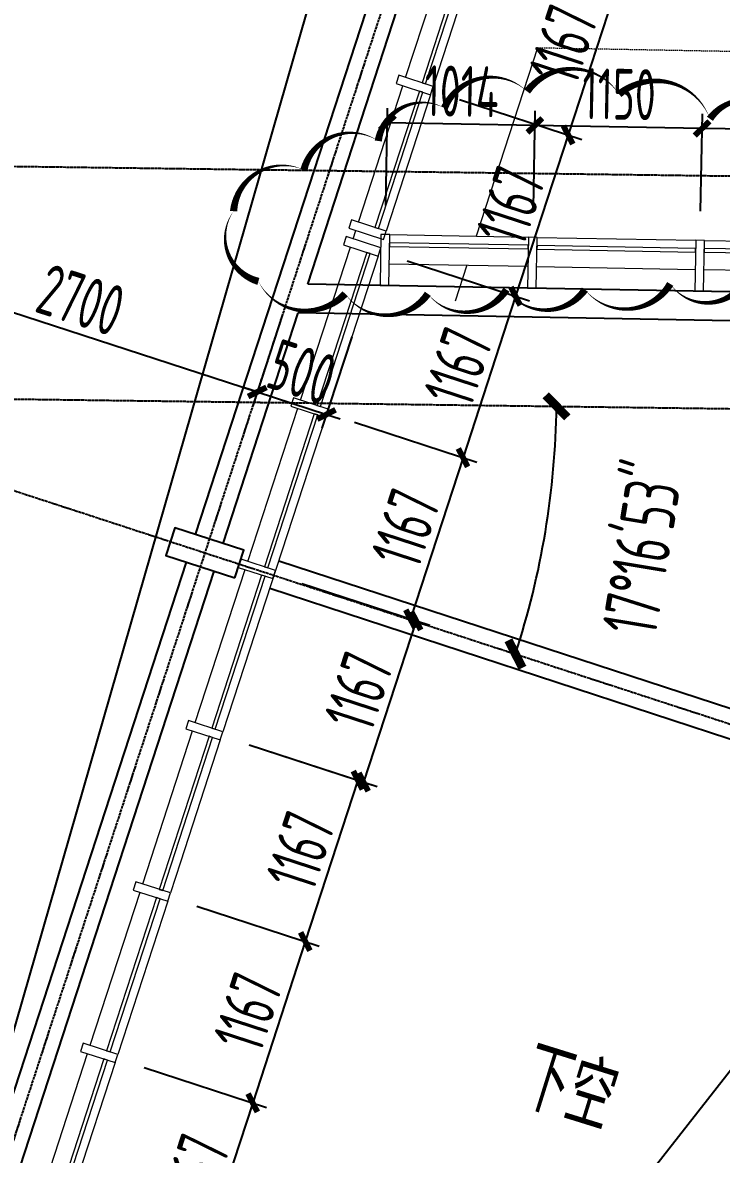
# Model space of a CAD drawing. Header units: millimetres. Extents: x 11515858 to 24947533, y -12764720 to -6305528.
# Drawn here: x 11861204 to 11866009, y -6355813 to -6348031 of the extents above; entities that cross this region are included whole.
import ezdxf
from ezdxf.enums import TextEntityAlignment as Align

# ---------------------------------------------------------------- set-up
doc = ezdxf.new("R2010")
doc.units = ezdxf.units.MM
doc.header["$LTSCALE"] = 10
for name, pattern in [('A2-RG-AXIS$0$CENTER', [2, 1.25, -0.25, 0.25, -0.25]), ('A2-RG-AXIS$0$DOTE', [2.4200000000000004, 2, -0.2, 0.02, -0.2]), ('A2-RI-F3$0$HIDDEN', [0.375, 0.25, -0.125]), ('A2-RI-F3$0$Overhead 1_16_', [2.5796875, 1.5875, -0.9921875])]:
    doc.linetypes.add(name, pattern=pattern)
for name, color, linetype in [('A2-RB-F3$0$A-DIMS-100', 1, 'Continuous'), ('A2-RG-AXIS$0$A-DIMS-100', 1, 'Continuous'), ('A2-RG-AXIS$0$A-GRID', 1, 'A2-RG-AXIS$0$CENTER'), ('A2-RI-F3$0$A-BEAM-PLAN-S', 2, 'Continuous'), ('A2-RI-F3$0$A-COLS-PLAN-C', 7, 'Continuous'), ('A2-RI-F3$0$A-SYMB-AREA', 4, 'Continuous'), ('A2-RI-F3$0$A-SYMB-NAME', 4, 'Continuous'), ('A2-RI-F3$0$A-SYMB-VOID', 35, 'Continuous')]:
    doc.layers.add(name, color=color, linetype=linetype)
for name, color, linetype, lineweight in [('A2-RI-F3$0$A-FLOR-OVHD', 8, 'A2-RI-F3$0$Overhead 1_16_', 5), ('A2-RI-F3$0$A-GENM', 6, 'Continuous', 9), ('A2-RI-F3$0$A-GLAZ', 140, 'Continuous', 5), ('A2-RI-F3$0$A-GLAZ-CWMG', 3, 'Continuous', 5)]:
    doc.layers.add(name, color=color, linetype=linetype, lineweight=lineweight)
doc.styles.add('A2-RB-F3$0$XD2008', font='hzs.shx', dxfattribs={"width": 0.7, "bigfont": 'hztxt.shx'})
doc.styles.add('A2-RG-AXIS$0$XD2008', font='hzs.shx', dxfattribs={"width": 0.7, "bigfont": 'hztxt.shx'})
doc.styles.add('A2-RI-F3$0$ECADI', font='hzs.shx', dxfattribs={"width": 0.7, "bigfont": 'hztxt.shx'})
doc.dimstyles.new('A2-RB-F3$0$XD100$0', dxfattribs={"dimscale": 100, "dimtxt": 3.5, "dimasz": 1, "dimexe": 1, "dimexo": 2, "dimgap": 0.5, "dimtad": 1, "dimdec": 0, "dimdsep": 46, "dimtxsty": 'A2-RB-F3$0$XD2008', "dimblk1": 'A2-RB-F3$0$_ArchTick', "dimblk2": 'A2-RB-F3$0$_ArchTick', "dimsah": 1, "dimcen": 2.5, "dimclrt": 4, "dimaunit": 1, "dimadec": 0, "dimazin": 0, "dimtfac": 1, "dimtdec": 0, "dimtix": 1, "dimtmove": 1, "dimatfit": 3, "dimfxl": 0, "dimtolj": 1, "dimtzin": 0, "dimarcsym": 0})
doc.dimstyles.new('A2-RG-AXIS$0$XD150', dxfattribs={"dimscale": 300, "dimtxt": 2.5, "dimasz": 1.5, "dimexe": 1, "dimexo": 2, "dimgap": 0.5, "dimtad": 1, "dimdec": 0, "dimdsep": 46, "dimtxsty": 'A2-RG-AXIS$0$XD2008', "dimcen": 2.5, "dimclrt": 4, "dimaunit": 1, "dimadec": 3, "dimazin": 0, "dimtfac": 1, "dimtdec": 0, "dimtmove": 2, "dimatfit": 3, "dimfxl": 0, "dimtolj": 1, "dimtzin": 0, "dimarcsym": 0})

# ---------------------------------------------------------------- blocks, each defined once
blk = doc.blocks.new('A2-RG-AXIS$0$_ArchTick')
at = {"color": 0, "linetype": 'ByBlock', "const_width": 0.4}
blk.add_lwpolyline([(-0.5, -0.5), (0.5, 0.5)], dxfattribs=at)
blk = doc.blocks.new('*D570')
at = {"layer": 'A2-RG-AXIS$0$A-DIMS-100', "color": 0, "lineweight": -2, "ltscale": 3, "transparency": 16777216}
blk.add_arc((11859128.7327663, -6350592.05443198), 5746.740531579062, 341.9470404933478, 359.228553700333, dxfattribs=at)
at = {"layer": 'Defpoints', "color": 0, "ltscale": 3, "transparency": 16777216}
for p in [(11834459.42301469, -6342551.292638551), (11835566.99318758, -6350274.793449771), (11872705.48127219, -6350774.866594547), (11864743.72133208, -6351815.545397793), (11872420.11414498, -6354924.272586754)]:
    blk.add_point(p, dxfattribs=at)
at = {"layer": 'A2-RG-AXIS$0$A-DIMS-100', "color": 0, "lineweight": -2, "ltscale": 3, "transparency": 16777216, "xscale": 150, "yscale": 150, "zscale": 150}
for p, rotation in [((11864874.95240171, -6350669.427805854), 89.22855370033292), ((11864592.5640209, -6352372.945994822), 251.9470404933478)]:
    blk.add_blockref('A2-RG-AXIS$0$_ArchTick', p, dxfattribs=dict(at, rotation=rotation))
at = {"layer": 'A2-RG-AXIS$0$A-DIMS-100', "color": 4, "ltscale": 3, "transparency": 16777216, "insert": (11865468.54927567, -6351642.991563324), "char_height": 375, "attachment_point": 5, "rotation": 80.58779709683913, "style": 'A2-RG-AXIS$0$XD2008'}
blk.add_mtext('\\A1;17°16\'53"', dxfattribs=at)
blk = doc.blocks.new('A2-RB-F3$0$_ArchTick')
at = {"color": 0, "linetype": 'ByBlock', "const_width": 0.4}
blk.add_lwpolyline([(-0.5, -0.5), (0.5, 0.5)], dxfattribs=at)
blk = doc.blocks.new('*D776')
at = {"layer": 'A2-RB-F3$0$A-DIMS-100', "color": 0, "lineweight": -2, "transparency": 16777216}
for p, q in [((11864569.99575409, -6347450.956840534), (11865411.61284904, -6347725.27511899)), ((11865316.53580102, -6347694.285524921), (11864954.985548, -6348803.533057912)), ((11864208.44550106, -6348560.204373524), (11865050.06259601, -6348834.52265198))]:
    blk.add_line(p, q, dxfattribs=at)
at = {"layer": 'Defpoints', "color": 0, "transparency": 16777216}
for p in [(11864379.84165806, -6347388.977652399), (11864018.29140503, -6348498.225185389), (11864954.985548, -6348803.533057912)]:
    blk.add_point(p, dxfattribs=at)
at = {"layer": 'A2-RB-F3$0$A-DIMS-100', "color": 0, "lineweight": -2, "transparency": 16777216, "xscale": 100, "yscale": 100, "zscale": 100}
for p, rotation in [((11865316.53580102, -6347694.285524921), 71.94704049336718), ((11864954.985548, -6348803.533057912), 251.9470404933672)]:
    blk.add_blockref('A2-RB-F3$0$_ArchTick', p, dxfattribs=dict(at, rotation=rotation))
at = {"layer": 'A2-RB-F3$0$A-DIMS-100', "color": 4, "transparency": 16777216, "insert": (11864921.83731647, -6348179.182704765), "char_height": 350, "attachment_point": 5, "rotation": 71.94704049336718, "style": 'A2-RB-F3$0$XD2008'}
blk.add_mtext('\\A1;1167', dxfattribs=at)
blk = doc.blocks.new('*D777')
at = {"layer": 'A2-RB-F3$0$A-DIMS-100', "color": 0, "lineweight": -2, "transparency": 16777216}
for p, q in [((11864208.44550107, -6348560.204373526), (11865050.0625965, -6348834.52265214)), ((11864954.98554849, -6348803.533058073), (11864593.43668375, -6349912.776331739)), ((11863846.89663633, -6349669.447647192), (11864688.51373177, -6349943.765925806))]:
    blk.add_line(p, q, dxfattribs=at)
at = {"layer": 'Defpoints', "color": 0, "transparency": 16777216}
for p in [(11864018.29140504, -6348498.225185392), (11863656.7425403, -6349607.468459058), (11864593.43668375, -6349912.776331739)]:
    blk.add_point(p, dxfattribs=at)
at = {"layer": 'A2-RB-F3$0$A-DIMS-100', "color": 0, "lineweight": -2, "transparency": 16777216, "xscale": 100, "yscale": 100, "zscale": 100}
for p, rotation in [((11864954.98554849, -6348803.533058073), 71.94704049338493), ((11864593.43668375, -6349912.776331739), 251.9470404933849)]:
    blk.add_blockref('A2-RB-F3$0$_ArchTick', p, dxfattribs=dict(at, rotation=rotation))
at = {"layer": 'A2-RB-F3$0$A-DIMS-100', "color": 4, "transparency": 16777216, "insert": (11864560.28775808, -6349288.428108256), "char_height": 350, "attachment_point": 5, "rotation": 71.9470404933849, "style": 'A2-RB-F3$0$XD2008'}
blk.add_mtext('\\A1;1167', dxfattribs=at)
blk = doc.blocks.new('*D778')
at = {"layer": 'A2-RB-F3$0$A-DIMS-100', "color": 0, "lineweight": -2, "transparency": 16777216}
for p, q in [((11863846.89663633, -6349669.447647191), (11864688.51373172, -6349943.765925791)), ((11864593.4366837, -6349912.776331723), (11864231.88005347, -6351022.04343017)), ((11863485.3400061, -6350778.714745637), (11864326.95710148, -6351053.033024237))]:
    blk.add_line(p, q, dxfattribs=at)
at = {"layer": 'Defpoints', "color": 0, "transparency": 16777216}
for p in [(11863656.7425403, -6349607.468459056), (11863295.18591006, -6350716.735557502), (11864231.88005347, -6351022.04343017)]:
    blk.add_point(p, dxfattribs=at)
at = {"layer": 'A2-RB-F3$0$A-DIMS-100', "color": 0, "lineweight": -2, "transparency": 16777216, "xscale": 100, "yscale": 100, "zscale": 100}
for p, rotation in [((11864593.4366837, -6349912.776331723), 71.94704049329572), ((11864231.88005347, -6351022.04343017), 251.9470404932957)]:
    blk.add_blockref('A2-RB-F3$0$_ArchTick', p, dxfattribs=dict(at, rotation=rotation))
at = {"layer": 'A2-RB-F3$0$A-DIMS-100', "color": 4, "transparency": 16777216, "insert": (11864198.73501055, -6350397.683294294), "char_height": 350, "attachment_point": 5, "rotation": 71.94704049329569, "style": 'A2-RB-F3$0$XD2008'}
blk.add_mtext('\\A1;1167', dxfattribs=at)
blk = doc.blocks.new('*D779')
at = {"layer": 'A2-RB-F3$0$A-DIMS-100', "color": 0, "lineweight": -2, "transparency": 16777216}
for p, q in [((11863485.3400061, -6350778.714745637), (11864326.95710111, -6351053.033024115)), ((11864231.88005309, -6351022.043430047), (11863870.32481115, -6352131.306269169)), ((11863123.78476416, -6351887.977584758), (11863965.40185917, -6352162.295863235))]:
    blk.add_line(p, q, dxfattribs=at)
at = {"layer": 'Defpoints', "color": 0, "transparency": 16777216}
for p in [(11863295.18591006, -6350716.735557502), (11862933.63066812, -6351825.998396623), (11863870.32481115, -6352131.306269169)]:
    blk.add_point(p, dxfattribs=at)
at = {"layer": 'A2-RB-F3$0$A-DIMS-100', "color": 0, "lineweight": -2, "transparency": 16777216, "xscale": 100, "yscale": 100, "zscale": 100}
for p, rotation in [((11864231.88005309, -6351022.043430047), 71.94704049331338), ((11863870.32481115, -6352131.306269169), 251.9470404933134)]:
    blk.add_blockref('A2-RB-F3$0$_ArchTick', p, dxfattribs=dict(at, rotation=rotation))
at = {"layer": 'A2-RB-F3$0$A-DIMS-100', "color": 4, "transparency": 16777216, "insert": (11863837.17907409, -6351506.948262956), "char_height": 350, "attachment_point": 5, "rotation": 71.94704049331335, "style": 'A2-RB-F3$0$XD2008'}
blk.add_mtext('\\A1;1167', dxfattribs=at)
blk = doc.blocks.new('*D780')
at = {"layer": 'A2-RB-F3$0$A-DIMS-100', "color": 0, "lineweight": -2, "transparency": 16777216}
for p, q in [((11863123.78476416, -6351887.977584761), (11864004.23515622, -6352174.953262016)), ((11863909.1581082, -6352143.96366795), (11863547.60924346, -6353253.206941616)), ((11862762.23589943, -6352997.220858427), (11863642.68629148, -6353284.196535682))]:
    blk.add_line(p, q, dxfattribs=at)
at = {"layer": 'Defpoints', "color": 0, "transparency": 16777216}
for p in [(11862933.63066813, -6351825.998396626), (11862572.0818034, -6352935.241670293), (11863547.60924346, -6353253.206941616)]:
    blk.add_point(p, dxfattribs=at)
at = {"layer": 'A2-RB-F3$0$A-DIMS-100', "color": 0, "lineweight": -2, "transparency": 16777216, "xscale": 100, "yscale": 100, "zscale": 100}
for p, rotation in [((11863909.1581082, -6352143.96366795), 71.94704049338493), ((11863547.60924346, -6353253.206941616), 251.9470404933849)]:
    blk.add_blockref('A2-RB-F3$0$_ArchTick', p, dxfattribs=dict(at, rotation=rotation))
at = {"layer": 'A2-RB-F3$0$A-DIMS-100', "color": 4, "transparency": 16777216, "insert": (11863514.46031779, -6352628.858718133), "char_height": 350, "attachment_point": 5, "rotation": 71.9470404933849, "style": 'A2-RB-F3$0$XD2008'}
blk.add_mtext('\\A1;1167', dxfattribs=at)
blk = doc.blocks.new('*D781')
at = {"layer": 'A2-RB-F3$0$A-DIMS-100', "color": 0, "lineweight": -2, "transparency": 16777216}
for p, q in [((11862762.23589942, -6352997.220858426), (11863603.85299484, -6353271.539137036)), ((11863508.77594682, -6353240.549542967), (11863147.22708209, -6354349.792816633)), ((11862400.68703469, -6354106.464132091), (11863242.3041301, -6354380.7824107))]:
    blk.add_line(p, q, dxfattribs=at)
at = {"layer": 'Defpoints', "color": 0, "transparency": 16777216}
for p in [(11862572.08180339, -6352935.241670291), (11862210.53293865, -6354044.484943956), (11863147.22708209, -6354349.792816633)]:
    blk.add_point(p, dxfattribs=at)
at = {"layer": 'A2-RB-F3$0$A-DIMS-100', "color": 0, "lineweight": -2, "transparency": 16777216, "xscale": 100, "yscale": 100, "zscale": 100}
for p, rotation in [((11863508.77594682, -6353240.549542967), 71.94704049328381), ((11863147.22708209, -6354349.792816633), 251.9470404932838)]:
    blk.add_blockref('A2-RB-F3$0$_ArchTick', p, dxfattribs=dict(at, rotation=rotation))
at = {"layer": 'A2-RB-F3$0$A-DIMS-100', "color": 4, "transparency": 16777216, "insert": (11863114.07815642, -6353725.444593146), "char_height": 350, "attachment_point": 5, "rotation": 71.94704049328378, "style": 'A2-RB-F3$0$XD2008'}
blk.add_mtext('\\A1;1167', dxfattribs=at)
blk = doc.blocks.new('*D782')
at = {"layer": 'A2-RB-F3$0$A-DIMS-100', "color": 0, "lineweight": -2, "transparency": 16777216}
for p, q in [((11862400.68703469, -6354106.464132091), (11863242.30413013, -6354380.782410706)), ((11863147.22708211, -6354349.792816639), (11862785.67821738, -6355459.036090305)), ((11862039.13816996, -6355215.707405758), (11862880.75526539, -6355490.025684373))]:
    blk.add_line(p, q, dxfattribs=at)
at = {"layer": 'Defpoints', "color": 0, "transparency": 16777216}
for p in [(11862210.53293866, -6354044.484943956), (11861848.98407392, -6355153.728217623), (11862785.67821738, -6355459.036090305)]:
    blk.add_point(p, dxfattribs=at)
at = {"layer": 'A2-RB-F3$0$A-DIMS-100', "color": 0, "lineweight": -2, "transparency": 16777216, "xscale": 100, "yscale": 100, "zscale": 100}
for p, rotation in [((11863147.22708211, -6354349.792816639), 71.94704049338493), ((11862785.67821738, -6355459.036090305), 251.9470404933849)]:
    blk.add_blockref('A2-RB-F3$0$_ArchTick', p, dxfattribs=dict(at, rotation=rotation))
at = {"layer": 'A2-RB-F3$0$A-DIMS-100', "color": 4, "transparency": 16777216, "insert": (11862752.5292917, -6354834.687866822), "char_height": 350, "attachment_point": 5, "rotation": 71.9470404933849, "style": 'A2-RB-F3$0$XD2008'}
blk.add_mtext('\\A1;1167', dxfattribs=at)
blk = doc.blocks.new('*D783')
at = {"layer": 'A2-RB-F3$0$A-DIMS-100', "color": 0, "lineweight": -2, "transparency": 16777216}
for p, q in [((11862039.13816995, -6355215.707405757), (11862880.75526538, -6355490.02568437)), ((11862785.67821737, -6355459.036090301), (11862424.12935263, -6356568.279363967)), ((11861677.58930522, -6356324.950679423), (11862519.20640065, -6356599.268958035))]:
    blk.add_line(p, q, dxfattribs=at)
at = {"layer": 'Defpoints', "color": 0, "transparency": 16777216}
for p in [(11861848.98407392, -6355153.728217622), (11861487.43520919, -6356262.971491288), (11862424.12935263, -6356568.279363967)]:
    blk.add_point(p, dxfattribs=at)
at = {"layer": 'A2-RB-F3$0$A-DIMS-100', "color": 0, "lineweight": -2, "transparency": 16777216, "xscale": 100, "yscale": 100, "zscale": 100}
for p, rotation in [((11862785.67821737, -6355459.036090301), 71.94704049337078), ((11862424.12935263, -6356568.279363967), 251.9470404933707)]:
    blk.add_blockref('A2-RB-F3$0$_ArchTick', p, dxfattribs=dict(at, rotation=rotation))
at = {"layer": 'A2-RB-F3$0$A-DIMS-100', "color": 4, "transparency": 16777216, "insert": (11862390.98042696, -6355943.931140484), "char_height": 350, "attachment_point": 5, "rotation": 71.94704049337075, "style": 'A2-RB-F3$0$XD2008'}
blk.add_mtext('\\A1;1167', dxfattribs=at)
blk = doc.blocks.new('*D846')
at = {"layer": 'A2-RB-F3$0$A-DIMS-100', "color": 0, "lineweight": -2, "transparency": 16777216}
for p, q in [((11865865.56105909, -6349328.124103719), (11865877.84740488, -6348658.687855296)), ((11867015.36742351, -6349349.22681307), (11867027.65376929, -6348679.790564647)), ((11867025.81875109, -6348779.773726771), (11865876.01238667, -6348758.67101742))]:
    blk.add_line(p, q, dxfattribs=at)
at = {"layer": 'Defpoints', "color": 0, "transparency": 16777216}
for p in [(11865876.01238667, -6348758.67101742), (11865861.89102268, -6349528.090427966), (11867011.6973871, -6349549.193137317)]:
    blk.add_point(p, dxfattribs=at)
at = {"layer": 'A2-RB-F3$0$A-DIMS-100', "color": 0, "lineweight": -2, "transparency": 16777216, "xscale": 100, "yscale": 100, "zscale": 100}
for p, rotation in [((11865876.01238667, -6348758.67101742), 178.9485530011098), ((11867025.81875109, -6348779.773726771), 358.9485530011099)]:
    blk.add_blockref('A2-RB-F3$0$_ArchTick', p, dxfattribs=dict(at, rotation=rotation))
at = {"layer": 'A2-RB-F3$0$A-DIMS-100', "color": 4, "transparency": 16777216, "insert": (11866455.04435984, -6348544.260257318), "char_height": 350, "attachment_point": 5, "rotation": 358.9485530011099, "style": 'A2-RB-F3$0$XD2008'}
blk.add_mtext('\\A1;1150', dxfattribs=at)
blk = doc.blocks.new('*D847')
at = {"layer": 'A2-RB-F3$0$A-DIMS-100', "color": 0, "lineweight": -2, "transparency": 16777216}
for p, q in [((11864715.75469468, -6349307.021394368), (11864728.04104046, -6348637.585145834)), ((11865865.56105909, -6349328.124103719), (11865877.84740488, -6348658.687855185)), ((11865876.01238667, -6348758.671017309), (11864726.20602226, -6348737.568307958))]:
    blk.add_line(p, q, dxfattribs=at)
at = {"layer": 'Defpoints', "color": 0, "transparency": 16777216}
for p in [(11864726.20602226, -6348737.568307958), (11864712.08465827, -6349506.987718615), (11865861.89102268, -6349528.090427966)]:
    blk.add_point(p, dxfattribs=at)
at = {"layer": 'A2-RB-F3$0$A-DIMS-100', "color": 0, "lineweight": -2, "transparency": 16777216, "xscale": 100, "yscale": 100, "zscale": 100}
for p, rotation in [((11864726.20602226, -6348737.568307958), 178.9485530011098), ((11865876.01238667, -6348758.671017309), 358.9485530011099)]:
    blk.add_blockref('A2-RB-F3$0$_ArchTick', p, dxfattribs=dict(at, rotation=rotation))
at = {"layer": 'A2-RB-F3$0$A-DIMS-100', "color": 4, "transparency": 16777216, "insert": (11865305.23799543, -6348523.157547856), "char_height": 350, "attachment_point": 5, "rotation": 358.9485530011099, "style": 'A2-RB-F3$0$XD2008'}
blk.add_mtext('\\A1;1150', dxfattribs=at)
blk = doc.blocks.new('*D848')
at = {"layer": 'A2-RB-F3$0$A-DIMS-100', "color": 0, "lineweight": -2, "transparency": 16777216}
for p, q in [((11863701.48768961, -6349288.40627579), (11863713.7740354, -6348618.97002737)), ((11864715.75469468, -6349307.021394371), (11864728.04104047, -6348637.58514595)), ((11864726.20602226, -6348737.568308074), (11863711.93901719, -6348718.953189494))]:
    blk.add_line(p, q, dxfattribs=at)
at = {"layer": 'Defpoints', "color": 0, "transparency": 16777216}
for p in [(11863711.93901719, -6348718.953189494), (11863697.8176532, -6349488.372600038), (11864712.08465827, -6349506.987718618)]:
    blk.add_point(p, dxfattribs=at)
at = {"layer": 'A2-RB-F3$0$A-DIMS-100', "color": 0, "lineweight": -2, "transparency": 16777216, "xscale": 100, "yscale": 100, "zscale": 100}
for p, rotation in [((11863711.93901719, -6348718.953189494), 178.9485530008584), ((11864726.20602226, -6348737.568308074), 358.9485530008584)]:
    blk.add_blockref('A2-RB-F3$0$_ArchTick', p, dxfattribs=dict(at, rotation=rotation))
at = {"layer": 'A2-RB-F3$0$A-DIMS-100', "color": 4, "transparency": 16777216, "insert": (11864223.20131069, -6348503.298634006), "char_height": 350, "attachment_point": 5, "rotation": 358.94855300085834, "style": 'A2-RB-F3$0$XD2008'}
blk.add_mtext('\\A1;1014', dxfattribs=at)
blk = doc.blocks.new('*D658')
at = {"layer": 'A2-RB-F3$0$A-DIMS-100', "color": 0, "lineweight": -2, "transparency": 16777216}
for p, q in [((11860424.024567, -6349200.373685066), (11860219.15939686, -6349828.904521449)), ((11860250.14907742, -6349733.827501625), (11862817.23525061, -6350570.551040396)), ((11862991.11074019, -6350037.097223838), (11862786.24557004, -6350665.628060221))]:
    blk.add_line(p, q, dxfattribs=at)
at = {"layer": 'Defpoints', "color": 0, "transparency": 16777216}
for p in [(11860486.00392813, -6349010.219645418), (11863053.09010131, -6349846.943184189), (11862817.23525061, -6350570.551040396)]:
    blk.add_point(p, dxfattribs=at)
at = {"layer": 'A2-RB-F3$0$A-DIMS-100', "color": 0, "lineweight": -2, "transparency": 16777216, "xscale": 100, "yscale": 100, "zscale": 100}
for p, rotation in [((11860250.14907742, -6349733.827501625), 161.9469883693022), ((11862817.23525061, -6350570.551040396), 341.9469883693022)]:
    blk.add_blockref('A2-RB-F3$0$_ArchTick', p, dxfattribs=dict(at, rotation=rotation))
at = {"layer": 'A2-RB-F3$0$A-DIMS-100', "color": 4, "transparency": 16777216, "insert": (11861603.41894528, -6349938.265976407), "char_height": 350, "attachment_point": 5, "rotation": 341.94698836930223, "style": 'A2-RB-F3$0$XD2008'}
blk.add_mtext('\\A1;2700', dxfattribs=at)
blk = doc.blocks.new('*D987')
at = {"layer": 'A2-RB-F3$0$A-DIMS-100', "color": 0, "lineweight": -2, "transparency": 16777216}
for p, q in [((11862991.11091318, -6350037.097280223), (11862786.24631483, -6350665.628302975)), ((11863466.41077397, -6350192.017421871), (11863261.54617562, -6350820.548444623)), ((11862817.2359089, -6350570.551254958), (11862722.15886088, -6350539.56166089)), ((11862817.2359089, -6350570.551254958), (11863292.53576969, -6350725.471396606)), ((11863292.53576969, -6350725.471396606), (11863387.6128177, -6350756.460990675))]:
    blk.add_line(p, q, dxfattribs=at)
at = {"layer": 'Defpoints', "color": 0, "transparency": 16777216}
for p in [(11863053.09010131, -6349846.943184189), (11863528.38996211, -6350001.863325838), (11863292.53576969, -6350725.471396606)]:
    blk.add_point(p, dxfattribs=at)
at = {"layer": 'A2-RB-F3$0$A-DIMS-100', "color": 0, "lineweight": -2, "transparency": 16777216, "xscale": 100, "yscale": 100, "zscale": 100}
for p, rotation in [((11862817.2359089, -6350570.551254958), 341.9470404932117), ((11863292.53576969, -6350725.471396606), 161.9470404932117)]:
    blk.add_blockref('A2-RB-F3$0$_ArchTick', p, dxfattribs=dict(at, rotation=rotation))
at = {"layer": 'A2-RB-F3$0$A-DIMS-100', "color": 4, "transparency": 16777216, "insert": (11863124.61242595, -6350434.087967745), "char_height": 350, "attachment_point": 5, "rotation": 341.9470404932117, "style": 'A2-RB-F3$0$XD2008'}
blk.add_mtext('\\A1;500', dxfattribs=at)
blk = doc.blocks.new('A2-RI-F3$0$System Panel - Glazed - Frit-5394097-Documents - Level 3')
at = {"layer": 'A2-RI-F3$0$A-GLAZ', "lineweight": 13}
for p, q in [((553.3494319936295, 44.44999999999423), (-553.3494319936251, 44.44999999999423)), ((-553.3494319936251, 44.44999999999423), (-553.3494319936251, 19.05)), ((-553.3494319936251, 19.05), (553.3494319936295, 19.05)), ((553.3494319936295, 19.05), (553.3494319936295, 44.44999999999423))]:
    blk.add_line(p, q, dxfattribs=at)
blk = doc.blocks.new('A2-RI-F3$0$System Panel - Glazed-5010947-Documents - Level 3')
at = {"layer": 'A2-RI-F3$0$A-GLAZ', "lineweight": 13}
for p, q in [((544.9999999999974, -19.04999999999134), (-544.9999999999974, -19.04999999999134)), ((-544.9999999999974, -19.04999999999134), (-545.0000000000147, -44.44999999998556)), ((-545.0000000000147, -44.44999999998556), (544.9999999999974, -44.44999999998556)), ((544.9999999999974, -44.44999999998556), (544.9999999999974, -19.04999999999134))]:
    blk.add_line(p, q, dxfattribs=at)
blk = doc.blocks.new('A2-RI-F3$0$Rectangular Mullion - 60mm x 200mm-5010902-Documents - Level 3')
at = {"layer": 'A2-RI-F3$0$A-GLAZ-CWMG'}
for p, q in [((93387.79662308579, -34783.0419083263), (94430.15876292682, -34464.32389906735)), ((93446.27699175717, -34974.30101655402), (94488.6391315982, -34655.58300729506))]:
    blk.add_line(p, q, dxfattribs=at)
blk = doc.blocks.new('A2-RI-F3$0$System Panel - Glazed-5010964-Documents - Level 3')
at = {"layer": 'A2-RI-F3$0$A-GLAZ', "lineweight": 13}
for p, q in [((477.2189074262479, -19.05), (-477.2189074262566, -19.05)), ((-477.2189074262566, -19.05), (-477.2189074262653, -44.44999999999423)), ((-477.2189074262653, -44.44999999999423), (477.2189074262566, -44.44999999999423)), ((477.2189074262566, -44.44999999999423), (477.2189074262479, -19.05))]:
    blk.add_line(p, q, dxfattribs=at)
blk = doc.blocks.new('A2-RI-F3$0$Rectangular Mullion - 60mm x 200mm-5010958-Documents - Level 3')
at = {"layer": 'A2-RI-F3$0$A-GLAZ-CWMG'}
for p, q in [((91317.95439167057, -35415.92751522044), (92230.6790183081, -35136.84813878807)), ((91376.43476034196, -35607.18662344815), (92289.15938697945, -35328.1072470158))]:
    blk.add_line(p, q, dxfattribs=at)
blk = doc.blocks.new('A2-RI-F3$0$System Panel - Glazed - Frit-5347630-Documents - Level 3')
at = {"layer": 'A2-RI-F3$0$A-GLAZ', "lineweight": 13}
for p, q in [((553.3413826634792, 44.44999999999423), (-553.3413826634749, 44.44999999999423)), ((-553.3413826634749, 44.44999999999423), (-553.3413826634749, 19.05)), ((-553.3413826634749, 19.05), (553.3413826634792, 19.05)), ((553.3413826634792, 19.05), (553.3413826634792, 44.44999999999423))]:
    blk.add_line(p, q, dxfattribs=at)
blk = doc.blocks.new('A2-RI-F3$0$System Panel - Glazed - Frit-5347631-Documents - Level 3')
at = {"layer": 'A2-RI-F3$0$A-GLAZ', "lineweight": 13}
for p, q in [((553.3494319936295, 44.44999999999423), (-553.3494319936208, 44.44999999999423)), ((-553.3494319936208, 44.44999999999423), (-553.3494319936208, 19.04999999998267)), ((-553.3494319936208, 19.04999999998267), (553.3494319936295, 19.04999999998267)), ((553.3494319936295, 19.04999999998267), (553.3494319936295, 44.44999999999423))]:
    blk.add_line(p, q, dxfattribs=at)
blk = doc.blocks.new('A2-RI-F3$0$System Panel - Glazed - Frit-5347634-Documents - Level 3')
at = {"layer": 'A2-RI-F3$0$A-GLAZ', "lineweight": 13}
for p, q in [((553.3494319936295, 44.44999999999423), (-553.3494319936208, 44.44999999999423)), ((-553.3494319936208, 44.44999999999423), (-553.3494319936208, 19.05)), ((-553.3494319936208, 19.05), (553.3494319936295, 19.05)), ((553.3494319936295, 19.05), (553.3494319936295, 44.44999999999423))]:
    blk.add_line(p, q, dxfattribs=at)
blk = doc.blocks.new('A2-RI-F3$0$System Panel - Glazed - Frit-5347637-Documents - Level 3')
at = {"layer": 'A2-RI-F3$0$A-GLAZ', "lineweight": 13}
for p, q in [((553.5000000000041, 44.44999999999423), (-553.5000000000041, 44.44999999999423)), ((-553.5000000000041, 44.44999999999423), (-553.5000000000041, 19.05)), ((-553.5000000000041, 19.05), (553.5000000000041, 19.05)), ((553.5000000000041, 19.05), (553.5000000000041, 44.44999999999423))]:
    blk.add_line(p, q, dxfattribs=at)
blk = doc.blocks.new('A2-RI-F3$0$System Panel - Glazed - Frit-5394106-Documents - Level 3')
at = {"layer": 'A2-RI-F3$0$A-GLAZ', "lineweight": 13}
for p, q in [((553.6961780729599, 44.44999999999423), (-553.6961780729513, 44.44999999999423)), ((-553.6961780729513, 44.44999999999423), (-553.6961780729513, 19.04999999998267)), ((-553.6961780729513, 19.04999999998267), (553.6961780729599, 19.04999999998267)), ((553.6961780729599, 19.04999999998267), (553.6961780729599, 44.44999999999423))]:
    blk.add_line(p, q, dxfattribs=at)
blk = doc.blocks.new('A2-RI-F3$0$Rectangular Mullion - 60mm x 200mm-4987981-Documents - Level 3')
at = {"layer": 'A2-RI-F3$0$A-GLAZ-CWMG'}
blk.add_line((91286.98916651917, -41414.43320631923), (91286.98916651917, -42299.82556246515), dxfattribs=at)
blk = doc.blocks.new('A2-RI-F3$0$Rectangular Mullion - 60mm x 200mm-V14-Documents - Level 3')
at = {"layer": 'A2-RI-F3$0$A-GLAZ-CWMG', "lineweight": 20}
for p, q in [((-29.99999999906868, -99.99999999813735), (-29.99974466720596, 149.8925607036799)), ((-29.99974466720596, 149.8925607036799), (30.00025533279404, 149.8925607018173)), ((30.00025533279404, 149.8925607018173), (30.00000000093132, -100)), ((30.00000000093132, -100), (-29.99999999906868, -99.99999999813735))]:
    blk.add_line(p, q, dxfattribs=at)
blk = doc.blocks.new('A2-RI-F3$0$System Panel - Glazed - Frit-5347643-Documents - Level 3')
at = {"layer": 'A2-RI-F3$0$A-GLAZ', "lineweight": 13}
for p, q in [((493.3413826634755, 44.45000000002888), (-493.3413826634755, 44.45000000002888)), ((-493.3413826634755, 44.45000000002888), (-493.3413826634755, 19.05000000001733)), ((-493.3413826634755, 19.05000000001733), (493.3413826634755, 19.05000000001733)), ((493.3413826634755, 19.05000000001733), (493.3413826634755, 44.45000000002888))]:
    blk.add_line(p, q, dxfattribs=at)
blk = doc.blocks.new('A2-RI-F3$0$System Panel - Glazed-5010966-Documents - Level 3')
at = {"layer": 'A2-RI-F3$0$A-GLAZ', "lineweight": 13}
for p, q in [((545.000000000006, -19.05), (-544.9999999999974, -19.05)), ((-544.9999999999974, -19.05), (-545.0000000000147, -44.44999999999423)), ((-545.0000000000147, -44.44999999999423), (545.0000000000147, -44.44999999999423)), ((545.0000000000147, -44.44999999999423), (545.000000000006, -19.05))]:
    blk.add_line(p, q, dxfattribs=at)
blk = doc.blocks.new('A2-RI-F3$0$System Panel - Glazed - Frit-5347651-Documents - Level 3')
at = {"layer": 'A2-RI-F3$0$A-GLAZ', "lineweight": 13}
for p, q in [((553.3494319936251, 44.44999999999423), (-553.3494319936295, 44.44999999999423)), ((-553.3494319936295, 44.44999999999423), (-553.3494319936295, 19.05)), ((-553.3494319936295, 19.05), (553.3494319936251, 19.05)), ((553.3494319936251, 19.05), (553.3494319936251, 44.44999999999423))]:
    blk.add_line(p, q, dxfattribs=at)
blk = doc.blocks.new('A2-RI-F3$0$Rectangular Mullion - 60mm x 200mm-V42-Documents - Level 3')
at = {"layer": 'A2-RI-F3$0$A-GLAZ-CWMG'}
blk.add_line((91286.98916651923, -33247.27221971625), (91286.98916651923, -34353.95498504325), dxfattribs=at)
blk = doc.blocks.new('A2-RI-F3$0$Rectangular Mullion - 60mm x 200mm-5342827-Documents - Level 3')
at = {"layer": 'A2-RI-F3$0$A-GLAZ-CWMG'}
blk.add_line((91286.98916651918, -39080.734342332), (91286.98916651918, -39965.43320631924), dxfattribs=at)
blk = doc.blocks.new('A2-RI-F3$0$Rectangular Mullion - 60mm x 200mm-5342828-Documents - Level 3')
at = {"layer": 'A2-RI-F3$0$A-GLAZ-CWMG'}
blk.add_line((91286.98916651918, -40247.43320631922), (91286.98916651918, -40469.43320631925), dxfattribs=at)
blk = doc.blocks.new('A2-RI-F3$0$Rectangular Mullion - 60mm x 200mm-5342833-Documents - Level 3')
at = {"layer": 'A2-RI-F3$0$A-GLAZ-CWMG'}
blk.add_line((91286.98916651917, -42299.82556246516), (91286.98916651917, -42521.82556246514), dxfattribs=at)
blk = doc.blocks.new('A2-RI-F3$0$Rectangular Mullion - 60mm x 200mm-5343098-Documents - Level 3')
at = {"layer": 'A2-RI-F3$0$A-GLAZ-CWMG'}
blk.add_line((91286.98916651918, -40469.43320631925), (91286.98916651917, -41354.43320631922), dxfattribs=at)
blk = doc.blocks.new('A2-RI-F3$0$Rectangular Mullion - 60mm x 200mm-5343061-Documents - Level 3')
at = {"layer": 'A2-RI-F3$0$A-GLAZ-CWMG'}
blk.add_line((91286.98916651923, -34413.95498504325), (91286.9891665192, -35400.63775037018), dxfattribs=at)
blk = doc.blocks.new('A2-RI-F3$0$5erhfh')
at = {"layer": 'A2-RI-F3$0$A-SYMB-AREA', "style": 'A2-RI-F3$0$ECADI', "width": 0.7}
blk.add_attdef('340M2', text='', height=2.5, dxfattribs=at).set_placement((0, 1.25), align=Align.MIDDLE_LEFT)
at = {"layer": 'A2-RI-F3$0$A-SYMB-NAME', "style": 'A2-RI-F3$0$ECADI', "width": 0.7}
blk.add_attdef('CHINESENAME', (-12.29193252821193, 3.0875), '', height=4.5, dxfattribs=at)
blk = doc.blocks.new('A2-RI-F3$0$Rectangular Mullion - 60mm x 200mm-4645544-Documents - Level 3')
at = {"layer": 'A2-RI-F3$0$A-GLAZ-CWMG', "lineweight": 20}
for p, q in [((-29.99999999813735, 99.99999999906868), (30.00000000186265, 100)), ((-30, -250), (-29.99999999813735, 99.99999999906868)), ((30.00000000186265, 100), (30, -250)), ((30, -250), (-30, -250))]:
    blk.add_line(p, q, dxfattribs=at)
blk = doc.blocks.new('A2-RG-AXIS')
at = {"layer": 'A2-RG-AXIS$0$A-GRID', "linetype": 'A2-RG-AXIS$0$DOTE'}
for p, q in [((11872673.16549019, -6320331.780801403), (11859512.52204699, -6360709.043695768)), ((11834459.4230147, -6342551.292638551), (11872420.11414498, -6354924.272586755)), ((11835588.55433006, -6348674.895688873), (11872727.02249406, -6349175.084193552)), ((11835567.00715613, -6350274.750594574), (11872705.48030027, -6350774.939166326))]:
    blk.add_line(p, q, dxfattribs=at)
at = {"layer": 'A2-RG-AXIS$0$A-DIMS-100', "ltscale": 3}
dim = blk.add_angular_dim_2l(base=(11864743.72133208, -6351815.545397793), line1=((11834459.4230147, -6342551.292638551), (11872420.11414498, -6354924.272586755)), line2=((11835566.99318758, -6350274.793449773), (11872705.48127219, -6350774.866594549)), dimstyle='A2-RG-AXIS$0$XD150', override={"dimscale": 150, "dimasz": 1, "dimblk": 'A2-RG-AXIS$0$_ArchTick', "dimadec": 4}, dxfattribs=at)
dim.commit()
dim.dimension.update_dxf_attribs({"geometry": '*D570', "text_midpoint": (11865468.54927567, -6351642.991563325)})
blk = doc.blocks.new('A2-RB-F3')
at = {"layer": 'A2-RB-F3$0$A-DIMS-100'}
for p1, p2, distance, picture, middle in [((11864379.84165806, -6347388.9776524), (11864018.29140503, -6348498.225185391), 985.1948104310384, '*D776', (11864921.83731647, -6348179.182704765)), ((11864712.08465827, -6349506.987718618), (11863697.8176532, -6349488.372600038), -769.5489862523829, '*D848', (11864223.20131069, -6348503.298634006)), ((11865861.89102268, -6349528.090427967), (11864712.08465827, -6349506.987718616), -769.5489863669162, '*D847', (11865305.23799543, -6348523.157547856)), ((11867011.6973871, -6349549.193137318), (11865861.89102268, -6349528.090427967), -769.5489862561077, '*D846', (11866455.04435984, -6348544.260257318)), ((11864018.29140503, -6348498.225185391), (11863656.7425403, -6349607.468459057), 985.194810935813, '*D777', (11864560.28775808, -6349288.428108256)), ((11860486.00392813, -6349010.219645418), (11863053.09010131, -6349846.943184189), -761.075449717801, '*D658', (11861603.41894528, -6349938.265976407)), ((11863656.7425403, -6349607.468459057), (11863295.18591007, -6350716.735557503), 985.1948108833799, '*D778', (11864198.73501055, -6350397.683294294)), ((11863053.09010131, -6349846.943184189), (11863528.38996211, -6350001.863325839), -761.0754497172588, '*D987', (11863124.61242595, -6350434.087967745)), ((11863295.18591007, -6350716.735557503), (11862933.63066813, -6351825.998396625), 985.1948104840096, '*D779', (11863837.17907409, -6351506.948262956)), ((11862933.63066813, -6351825.998396625), (11862572.08180339, -6352935.241670291), 1026.0388394679499, '*D780', (11863514.46031779, -6352628.858718133)), ((11862572.08180339, -6352935.241670291), (11862210.53293866, -6354044.484943956), 985.1948109166608, '*D781', (11863114.07815642, -6353725.444593146)), ((11862210.53293866, -6354044.484943956), (11861848.98407392, -6355153.728217622), 985.1948109449567, '*D782', (11862752.5292917, -6354834.687866822)), ((11861848.98407392, -6355153.728217622), (11861487.43520918, -6356262.971491287), 985.1948109349473, '*D783', (11862390.98042696, -6355943.931140484))]:
    dim = blk.add_aligned_dim(p1=p1, p2=p2, distance=distance, dimstyle='A2-RB-F3$0$XD100$0', dxfattribs=at)
    dim.commit()
    dim.dimension.update_dxf_attribs({"geometry": picture, "text_midpoint": middle})
blk = doc.blocks.new('A2-RI-F3')
at = {"layer": 'A2-RI-F3$0$A-BEAM-PLAN-S'}
for p, q in [((11862392.44633589, -6351550.657587226), (11864499.73894817, -6345085.418393663)), ((11863164.08119489, -6349828.635731951), (11864689.89304213, -6345147.397588153)), ((11869437.54136606, -6349943.774255025), (11863164.08119489, -6349828.635731951)), ((11862582.60042985, -6351612.636781717), (11863099.26953838, -6350027.479907393)), ((11869163.62491588, -6350138.780673239), (11863099.26953838, -6350027.479907393)), ((11860387.32584259, -6357702.426451037), (11862330.46714613, -6351740.81166665)), ((11862964.73178046, -6351730.957769459), (11867678.27914209, -6353273.419875704)), ((11860542.09496418, -6357872.967783551), (11862520.62123062, -6351802.790890225)), ((11862902.5295558, -6351921.039023791), (11867616.26245953, -6353463.561846865))]:
    blk.add_line(p, q, dxfattribs=at)
at = {"layer": 'A2-RI-F3$0$A-COLS-PLAN-C'}
blk.add_lwpolyline([(11862663.11234614, -6351849.234696133), (11862725.09153427, -6351659.0806001), (11862249.70629419, -6351504.132629763), (11862187.72710606, -6351694.286725797)], close=True, dxfattribs=at)
at = {"layer": 'A2-RI-F3$0$A-FLOR-OVHD', "ltscale": 0.5}
blk.add_line((11872377.504388, -6348345.5697482), (11864744.83359605, -6348205.485262424), dxfattribs=at)
at = {"layer": 'A2-RI-F3$0$A-GENM'}
for p, q in [((11864744.83359605, -6348205.485262424), (11864322.9308009, -6349499.873807956)), ((11864258.11803267, -6349698.717962993), (11864177.72187398, -6349945.371619002))]:
    blk.add_line(p, q, dxfattribs=at)
at = {"layer": 'A2-RI-F3$0$A-GLAZ-CWMG'}
for p, q in [((11863837.32413024, -6348407.656542071), (11864180.2860116, -6347355.45699303)), ((11863512.95629725, -6349402.809957461), (11863818.73008185, -6348464.702675726)), ((11863475.76820049, -6349516.902224765), (11863494.36224887, -6349459.856091114)), ((11863114.20729934, -6350626.163159602), (11863457.17415211, -6349573.948358421)), ((11863647.32799427, -6349635.928325396), (11862581.23928645, -6352906.665158141)), ((11862752.64636302, -6351735.424202366), (11863095.61325096, -6350683.209293256)), ((11862391.08544429, -6352844.685191167), (11862734.05231464, -6351792.470336021)), ((11862029.52452555, -6353953.946179965), (11862372.4913959, -6352901.73132482)), ((11861667.87030211, -6355063.493425554), (11862010.93047717, -6354010.992313618)), ((11861306.0944696, -6356173.413765127), (11861649.27625373, -6355120.539559207))]:
    blk.add_line(p, q, dxfattribs=at)
at = {"layer": 'A2-RI-F3$0$A-SYMB-VOID'}
for points in [[(11867625.87042755, -6326782.341794787), (11868507.33187065, -6329358.61631964), (11860360.53549373, -6357664.767641273)], [(11855518.16245981, -6358986.388827744), (11862143.0707518, -6360246.629946284), (11870322.32250216, -6349809.987623115)]]:
    blk.add_lwpolyline(points, dxfattribs=at)
at = {"layer": 'Defpoints'}
for points in [[(11865305.23799543, -6348523.157547926, 0, 50, 0.52056705), (11864672.48370391, -6348504.05211759, 0, 50, 0.52056705), (11864672.48370391, -6348504.05211759, 0, 50, 0.52056705), (11864103.96263412, -6348617.651083983, 0, 50, 0.52056705), (11864103.96263412, -6348617.651083983, 0, 50, 0.52056705), (11863649.1206974, -6348844.849016775, 0, 50, 0.52056705), (11863649.1206974, -6348844.849016775, 0, 50, 0.52056705), (11863137.47054525, -6349043.655333783, 0, 50, 0.52056705), (11863137.47054525, -6349043.655333783, 0, 50, 0.52056705), (11862654.22450081, -6349327.669001413, 0, 50, 0.52056705), (11862654.22450081, -6349327.669001413, 0, 50, 0.52056705), (11862824.77455153, -6349810.47273441, 0, 50, 0.52056705), (11862824.77455153, -6349810.47273441, 0, 50, 0.52056705), (11863421.73108015, -6349895.680085027, 0, 50, 0.52056705), (11863421.73108015, -6349895.680085028, 0, 50, 0.52056705), (11863990.25214994, -6349895.680085027, 0, 50, 0.52056705), (11863990.25214994, -6349895.680085028, 0, 50, 0.52056705), (11864530.33776091, -6349867.272217609, 0, 50, 0.52056705), (11864530.33776091, -6349867.272217609, 0, 50, 0.52056705), (11865070.45472299, -6349867.272217609, 0, 50, 0.52056705), (11865070.45472299, -6349867.272217609, 0, 50, 0.52056705), (11865657.190789, -6349828.040757682, 0, 50, 0.52056705), (11865657.190789, -6349828.040757682, 0, 50, 0.52056705), (11866157.36643406, -6349828.040757682, 0, 50, 0.52056705)], [(11866430.18381298, -6348692.294868339, 0, 50, 0.52056705), (11865930.00816793, -6348692.294868339, 0, 50, 0.52056705), (11865930.00816793, -6348692.294868339, 0, 50, 0.52056705), (11865305.23799542, -6348523.157547925, 0, 0, 0)]]:
    blk.add_lwpolyline(points, format="xyseb", dxfattribs=at)
at = {"linetype": 'A2-RI-F3$0$HIDDEN', "ltscale": 3}
blk.add_blockref('A2-RG-AXIS', (0, 0), dxfattribs=at)
ref = blk.add_blockref('A2-RI-F3$0$5erhfh', (11865678.48485162, -6356136.764326006), dxfattribs=dict(xscale=99.99999999972489, yscale=99.99999999972489, zscale=99.99999999972489, rotation=342.7000000001773))
ref.add_attrib('CHINESENAME', '下空', (11864596.71381124, -6355476.450740276), dxfattribs={"layer": 'A2-RI-F3$0$A-SYMB-NAME', "height": 450, "rotation": 342.7000000129057, "style": 'A2-RI-F3$0$ECADI', "width": 0.7})
at = {"layer": 'A2-RI-F3$0$A-GLAZ'}
for name, p, rotation in [('A2-RI-F3$0$System Panel - Glazed - Frit-5347630-Documents - Level 3', (11864103.88202365, -6347912.54665389), 251.9467472745553), ('A2-RI-F3$0$System Panel - Glazed - Frit-5347643-Documents - Level 3', (11863760.92014229, -6348964.746202931), 251.9467472745553), ('A2-RI-F3$0$System Panel - Glazed-5010964-Documents - Level 3', (11864203.11613753, -6349597.663321448), 178.9485530010703), ('A2-RI-F3$0$System Panel - Glazed-5010966-Documents - Level 3', (11865285.15282227, -6349617.522235413), 178.9485530010703), ('A2-RI-F3$0$System Panel - Glazed-5010947-Documents - Level 3', (11866434.95918669, -6349638.624944764), 178.9485530010703), ('A2-RI-F3$0$System Panel - Glazed - Frit-5347651-Documents - Level 3', (11863380.76766967, -6350131.045672332), 251.9467472745553), ('A2-RI-F3$0$System Panel - Glazed - Frit-5394097-Documents - Level 3', (11863019.20675094, -6351240.306661132), 251.9467472745553), ('A2-RI-F3$0$System Panel - Glazed - Frit-5347631-Documents - Level 3', (11862657.6458322, -6352349.567649932), 251.9467472745553), ('A2-RI-F3$0$System Panel - Glazed - Frit-5347634-Documents - Level 3', (11862296.08491347, -6353458.828638732), 251.9467472745553), ('A2-RI-F3$0$System Panel - Glazed - Frit-5347637-Documents - Level 3', (11861934.47733359, -6354568.23278291), 251.9467472745553), ('A2-RI-F3$0$System Panel - Glazed - Frit-5394106-Documents - Level 3', (11861572.76229682, -6355677.966602473), 251.9467472745553)]:
    blk.add_blockref(name, p, dxfattribs=dict(at, rotation=rotation))
at = {"layer": 'A2-RI-F3$0$A-GLAZ-CWMG', "rotation": 341.9467472745557}
for name, p in [('A2-RI-F3$0$Rectangular Mullion - 60mm x 200mm-V42-Documents - Level 3', (11787880.9665776, -6287517.053162606)), ('A2-RI-F3$0$Rectangular Mullion - 60mm x 200mm-5343061-Documents - Level 3', (11787880.9665776, -6287517.053162606)), ('A2-RI-F3$0$Rectangular Mullion - 60mm x 200mm-5010958-Documents - Level 3', (11787880.9665776, -6287517.053162606)), ('A2-RI-F3$0$Rectangular Mullion - 60mm x 200mm-5010902-Documents - Level 3', (11786731.16021318, -6287495.950453254)), ('A2-RI-F3$0$Rectangular Mullion - 60mm x 200mm-5010902-Documents - Level 3', (11787880.9665776, -6287517.053162606)), ('A2-RI-F3$0$Rectangular Mullion - 60mm x 200mm-5342827-Documents - Level 3', (11787880.9665776, -6287517.053162606)), ('A2-RI-F3$0$Rectangular Mullion - 60mm x 200mm-5342833-Documents - Level 3', (11788604.39665114, -6285297.58552348)), ('A2-RI-F3$0$Rectangular Mullion - 60mm x 200mm-5342828-Documents - Level 3', (11787880.9665776, -6287517.053162606)), ('A2-RI-F3$0$Rectangular Mullion - 60mm x 200mm-5343098-Documents - Level 3', (11787880.9665776, -6287517.053162606)), ('A2-RI-F3$0$Rectangular Mullion - 60mm x 200mm-4987981-Documents - Level 3', (11787880.9665776, -6287517.053162606))]:
    blk.add_blockref(name, p, dxfattribs=at)
at = {"layer": 'A2-RI-F3$0$A-GLAZ-CWMG', "extrusion": (0, 0, -1)}
for name, p, rotation in [('A2-RI-F3$0$Rectangular Mullion - 60mm x 200mm-V14-Documents - Level 3', (-11863923.10405881, -6348467.169495245), 288.0532527254447), ('A2-RI-F3$0$Rectangular Mullion - 60mm x 200mm-V14-Documents - Level 3', (-11863598.7362258, -6349462.322910626), 288.0532527254447), ('A2-RI-F3$0$Rectangular Mullion - 60mm x 200mm-V14-Documents - Level 3', (-11863561.54812904, -6349576.415177932), 288.0532527254447), ('A2-RI-F3$0$Rectangular Mullion - 60mm x 200mm-4645544-Documents - Level 3', (-11863695.98263499, -6349588.35576216), 1.051446998929586), ('A2-RI-F3$0$Rectangular Mullion - 60mm x 200mm-4645544-Documents - Level 3', (-11864710.24964006, -6349606.970880738), 1.051446998929586), ('A2-RI-F3$0$Rectangular Mullion - 60mm x 200mm-4645544-Documents - Level 3', (-11865860.05600448, -6349628.07359009), 1.051446998929586), ('A2-RI-F3$0$Rectangular Mullion - 60mm x 200mm-V14-Documents - Level 3', (-11863199.98722789, -6350685.676112765), 288.0532527254447), ('A2-RI-F3$0$Rectangular Mullion - 60mm x 200mm-V14-Documents - Level 3', (-11862838.42629157, -6351794.937155532), 288.0532527254447), ('A2-RI-F3$0$Rectangular Mullion - 60mm x 200mm-V14-Documents - Level 3', (-11862476.86537283, -6352904.198144332), 288.0532527254447), ('A2-RI-F3$0$Rectangular Mullion - 60mm x 200mm-V14-Documents - Level 3', (-11862115.3044541, -6354013.459133131), 288.0532527254447), ('A2-RI-F3$0$Rectangular Mullion - 60mm x 200mm-V14-Documents - Level 3', (-11861753.65023066, -6355123.006378721), 288.0532527254447)]:
    blk.add_blockref(name, p, dxfattribs=dict(at, rotation=rotation))

msp = doc.modelspace()

# ---------------------------------------------------------------- block references
for name in ['A2-RB-F3', 'A2-RI-F3', 'A2-RG-AXIS']:
    msp.add_blockref(name, (0, 0))

doc.saveas('drawing.dxf')
